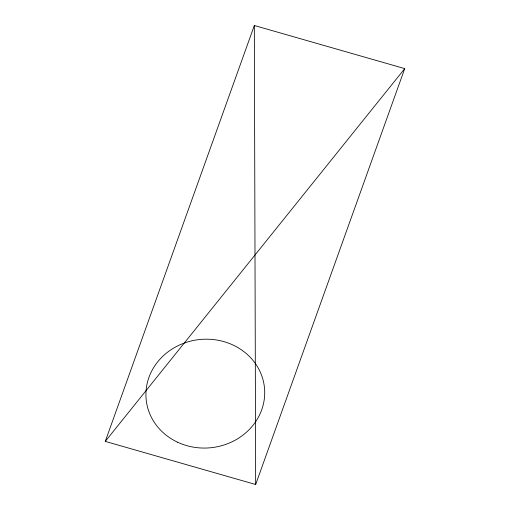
<?xml version="1.0" encoding="UTF-8"?>
<svg xmlns="http://www.w3.org/2000/svg" width="510" height="510" viewBox="0 0 510 510"><rect width="100%" height="100%" fill="white"/><g stroke="black" fill="none" stroke-linecap="round" stroke-linejoin="round"><path stroke-width="0.76" d="M105.27 441.392L254.331 25.5L404.73 68.608L255.669 484.5L105.27 441.392L404.73 68.608M254.331 25.5L255.669 484.5M177.588 442.215A59.447 54.391 -5.7 0 0 264.671 390.609A59.447 54.391 -5.7 0 0 173.687 348.062A59.447 54.391 -5.7 0 0 177.588 442.215"/></g></svg>
